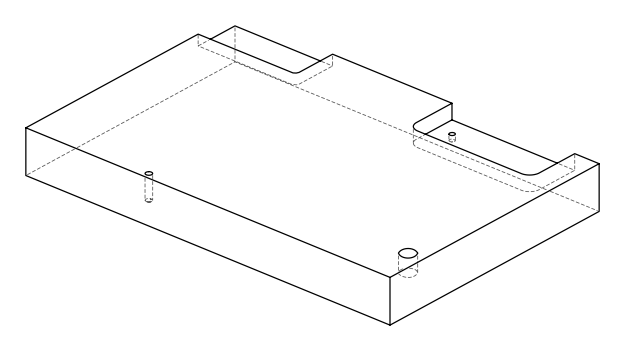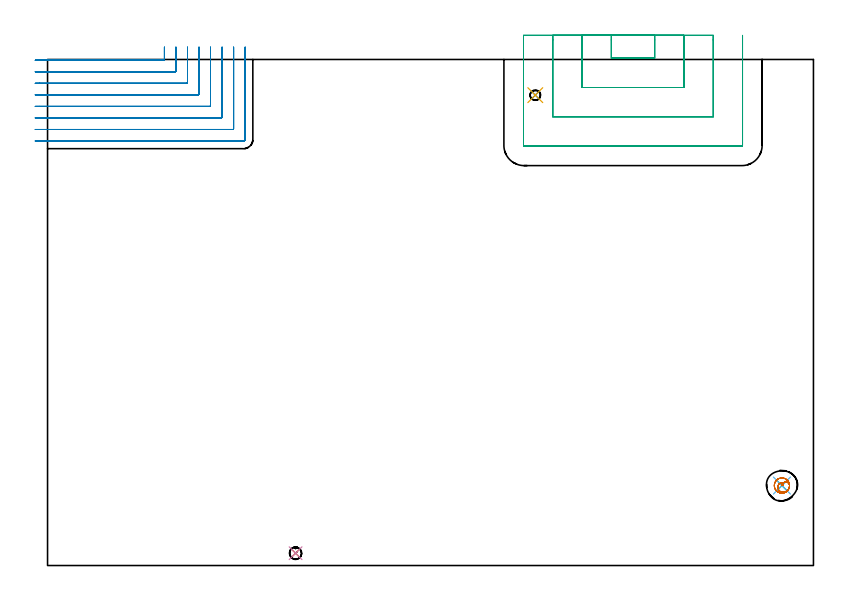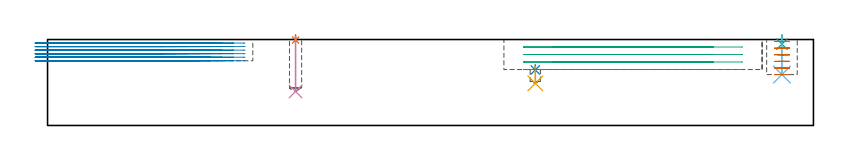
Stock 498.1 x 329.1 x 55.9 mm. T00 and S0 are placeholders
(PLAN: 9 operations, 5 tool changes, 26.8 min)
(1 SPOT_DRILL | STEP1POCKET | NXT0321_9005460120000 | 0.03 min | 0 mm3)
(2 SPOT_DRILL_1 | STEP1POCKET_1 | NXT0321_9005460120000 | 0.03 min | 2072 mm3)
(3 SPOT_DRILL_2 | STEP1POCKET_2 | NXT0321_9005460120000 | 0.05 min | 183 mm3)
(4 DRILL_BLIND_HOLE_INTO_CENTER | STEP1POCKET | UGT0301_198 | 0.14 min | 1562 mm3)
(5 DRILL_BLIND_HOLE_INTO_CENTER_1 | STEP1POCKET_1 | NXT0301_038 | 0.05 min | 302 mm3)
(6 DRILL_BLIND_HOLE_INTO_CENTER_2 | STEP1POCKET_2 | NXT0301_128 | 0.1 min | 2262 mm3)
(7 MILL_ROUGH_BLIND_HOLE_CONTOUR | STEP1POCKET_2 | NXT0201_013 | Spiral | 1.39 min | 4632 mm3)
(8 MILL_CORNER_NOTCH_RECTANGULAR | CORNER_NOTCH_RECTANGULAR | NXT0201_013 | Follow Part, ap 2.5, ae 75% | 15.19 min | 106764 mm3)
(9 MILL_SLOT | SLOT_PARTIAL_RECTANGULAR | UGT0201_109 | Follow Part, ap 6.35, ae 75% | 9.83 min | 222413 mm3)
(TOOL NXT0321_9005460120000 | NC Spot Drill, 142deg, 12mm, Carbide, Uncoated | D12 PA142 FL30 Z2)
(TOOL UGT0301_198 | Twist Drill 7.9 mm | D7.9 PA118 FL73 Z2)
(TOOL NXT0301_038 | Carbide Drill 6.7mm [860.1-0670-034A1-MM 2214] | D6.7 PA140 FL53 Z2)
(TOOL NXT0301_128 | Carbide Drill 12mm [861.1-1200-036A1-GP GC34] | D12 PA150 FL37.4 Z2)
(TOOL NXT0201_013 | ENDMILL 10mm | D10 FL30 Z4)
(TOOL UGT0201_109 | End Mill 25.4 mm | D25.4 FL25 Z2)
(OP 1 SPOT_DRILL)
G17 G21 G94 G90
T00 M6
G54
G17 G0 G90 X161.3 Y8. S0 M3
G43 Z65.9 H0
G94 G81 G98 Z55.56 F250. R58.9
G80
M5
M2
(OP 2 SPOT_DRILL_1)
G17 G21 G94 G90
T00 M6
G54
G17 G0 G90 X317.2 Y305.9 S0 M3
G43 Z65.9 H0
G94 G81 G98 Z36.112 F250. R39.4
G80
M5
M2
(OP 3 SPOT_DRILL_2)
G17 G21 G94 G90
T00 M6
G54
G17 G0 G90 X477.6 Y52. S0 M3
G43 Z65.9 H0
G94 G81 G98 Z52.9 F250. R58.9
G80
M5
M2
(OP 4 DRILL_BLIND_HOLE_INTO_CENTER)
G17 G21 G94 G90
T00 M6
G54
G17 G0 G90 X161.3 Y8. S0 M3
G43 Z65.9 H0
G94 G81 G98 Z22.1 F250. R57.9
G80
M5
M2
(OP 5 DRILL_BLIND_HOLE_INTO_CENTER_1)
G17 G21 G94 G90
T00 M6
G54
G17 G0 G90 X317.2 Y305.9 S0 M3
G43 Z65.9 H1
G94 G81 G98 Z27.4 F250. R38.4
G80
M5
M2
(OP 6 DRILL_BLIND_HOLE_INTO_CENTER_2)
G17 G21 G94 G90
T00 M6
G54
G17 G0 G90 X477.6 Y52. S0 M3
G43 Z65.9 H1
G94 G81 G98 Z33.1 F250. R57.9
G80
M5
M2
(OP 7 MILL_ROUGH_BLIND_HOLE_CONTOUR)
G17 G21 G94 G90
T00 M6
G54
G17 G0 G90 X477.6 Y52. S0 M3
G43 Z65.9 H0
Z54.6
G94 G3 X477.628 Y53.784 R0.892 F250.
X475.126 Y52.078 R2.57
X478.051 Y47.69 R3.288
X482.54 Y51.689 R4.274
X477.911 Y56.94 R4.95
X482.54 Y51.689 R-4.95
X480.226 Y54.315 R2.475
X477.6 Y52. R2.475
G0 Z50.3
G3 X477.628 Y53.784 R0.892
X475.126 Y52.078 R2.57
X478.051 Y47.69 R3.288
X482.54 Y51.689 R4.274
X477.911 Y56.94 R4.95
X482.54 Y51.689 R-4.95
X480.226 Y54.315 R2.475
X477.6 Y52. R2.475
G0 Z46.
G3 X477.628 Y53.784 R0.892
X475.126 Y52.078 R2.57
X478.051 Y47.69 R3.288
X482.54 Y51.689 R4.274
X477.911 Y56.94 R4.95
X482.54 Y51.689 R-4.95
X480.226 Y54.315 R2.475
X477.6 Y52. R2.475
G0 Z41.7
G3 X477.628 Y53.784 R0.892
X475.126 Y52.078 R2.57
X478.051 Y47.69 R3.288
X482.54 Y51.689 R4.274
X477.911 Y56.94 R4.95
X482.54 Y51.689 R-4.95
X480.226 Y54.315 R2.475
X477.6 Y52. R2.475
G0 Z37.4
G3 X477.628 Y53.784 R0.892
X475.126 Y52.078 R2.57
X478.051 Y47.69 R3.288
X482.54 Y51.689 R4.274
X477.911 Y56.94 R4.95
X482.54 Y51.689 R-4.95
X480.226 Y54.315 R2.475
X477.6 Y52. R2.475
G0 Z33.1
G3 X477.628 Y53.784 R0.892
X475.126 Y52.078 R2.57
X478.051 Y47.69 R3.288
X482.54 Y51.689 R4.274
X477.911 Y56.94 R4.95
X482.54 Y51.689 R-4.95
X480.226 Y54.315 R2.475
X477.6 Y52. R2.475
G0 Z65.9
M5
M2
(OP 8 MILL_CORNER_NOTCH_RECTANGULAR)
G17 G21 G94 G90
T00 M6
G54
G17 G0 G90 X-8. Y328.6 S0 M3
G43 Z65.9 H0
Z53.6
G94 G1 X-5. F250.
X75.505 F500.
G3 X76. Y329.095 R0.5
G1 Y334.1
Y337.1 F250.
G0 Z65.9
X-8. Y321.1
Z53.6
G1 X-5.
X83.005 F500.
G3 X83.5 Y321.595 R0.5
G1 Y334.1
Y337.1 F250.
G0 Z65.9
X-8. Y313.6
Z53.6
G1 X-5.
X90.505 F500.
G3 X91. Y314.095 R0.5
G1 Y334.1
Y337.1 F250.
G0 Z65.9
X-8. Y306.1
Z53.6
G1 X-5.
X98.004 F500.
G3 X98.5 Y306.596 R0.5
G1 Y334.1
Y337.1 F250.
G0 Z65.9
X-8. Y298.6
Z53.6
G1 X-5.
X105.504 F500.
G3 X106. Y299.096 R0.5
G1 Y334.1
Y337.1 F250.
G0 Z65.9
X-8. Y291.1
Z53.6
G1 X-5.
X113.004 F500.
G3 X113.5 Y291.596 R0.5
G1 Y334.1
Y337.1 F250.
G0 Z65.9
X-8. Y283.6
Z53.6
G1 X-5.
X120.504 F500.
G3 X121. Y284.096 R0.5
G1 Y334.1
Y337.1 F250.
G0 Z65.9
X-8. Y276.1
Z53.6
G1 X-5.
X127.5 F500.
G3 X128.5 Y277.1 R1.
G1 Y334.1
Y337.1 F250.
G0 Z65.9
X-8. Y328.6
Z51.3
G1 X-5.
X75.505 F500.
G3 X76. Y329.095 R0.5
G1 Y334.1
Y337.1 F250.
G0 Z65.9
X-8. Y321.1
Z51.3
G1 X-5.
X83.005 F500.
G3 X83.5 Y321.595 R0.5
G1 Y334.1
Y337.1 F250.
G0 Z65.9
X-8. Y313.6
Z51.3
G1 X-5.
X90.505 F500.
G3 X91. Y314.095 R0.5
G1 Y334.1
Y337.1 F250.
G0 Z65.9
X-8. Y306.1
Z51.3
G1 X-5.
X98.004 F500.
G3 X98.5 Y306.596 R0.5
G1 Y334.1
Y337.1 F250.
G0 Z65.9
X-8. Y298.6
Z51.3
G1 X-5.
X105.504 F500.
G3 X106. Y299.096 R0.5
G1 Y334.1
Y337.1 F250.
G0 Z65.9
X-8. Y291.1
Z51.3
G1 X-5.
X113.004 F500.
G3 X113.5 Y291.596 R0.5
G1 Y334.1
Y337.1 F250.
G0 Z65.9
X-8. Y283.6
Z51.3
G1 X-5.
X120.504 F500.
G3 X121. Y284.096 R0.5
G1 Y334.1
Y337.1 F250.
G0 Z65.9
X-8. Y276.1
Z51.3
G1 X-5.
X127.5 F500.
G3 X128.5 Y277.1 R1.
G1 Y334.1
Y337.1 F250.
G0 Z65.9
X-8. Y328.6
Z49.
G1 X-5.
X75.505 F500.
G3 X76. Y329.095 R0.5
G1 Y334.1
Y337.1 F250.
G0 Z65.9
X-8. Y321.1
Z49.
G1 X-5.
X83.005 F500.
G3 X83.5 Y321.595 R0.5
G1 Y334.1
Y337.1 F250.
G0 Z65.9
X-8. Y313.6
Z49.
G1 X-5.
X90.505 F500.
G3 X91. Y314.095 R0.5
G1 Y334.1
Y337.1 F250.
G0 Z65.9
X-8. Y306.1
Z49.
G1 X-5.
X98.004 F500.
G3 X98.5 Y306.596 R0.5
G1 Y334.1
Y337.1 F250.
G0 Z65.9
X-8. Y298.6
Z49.
G1 X-5.
X105.504 F500.
G3 X106. Y299.096 R0.5
G1 Y334.1
Y337.1 F250.
G0 Z65.9
X-8. Y291.1
Z49.
G1 X-5.
X113.004 F500.
G3 X113.5 Y291.596 R0.5
G1 Y334.1
Y337.1 F250.
G0 Z65.9
X-8. Y283.6
Z49.
G1 X-5.
X120.504 F500.
G3 X121. Y284.096 R0.5
G1 Y334.1
Y337.1 F250.
G0 Z65.9
X-8. Y276.1
Z49.
G1 X-5.
X127.5 F500.
G3 X128.5 Y277.1 R1.
G1 Y334.1
Y337.1 F250.
G0 Z65.9
X-8. Y328.6
Z46.7
G1 X-5.
X75.505 F500.
G3 X76. Y329.095 R0.5
G1 Y334.1
Y337.1 F250.
G0 Z65.9
X-8. Y321.1
Z46.7
G1 X-5.
X83.005 F500.
G3 X83.5 Y321.595 R0.5
G1 Y334.1
Y337.1 F250.
G0 Z65.9
X-8. Y313.6
Z46.7
G1 X-5.
X90.505 F500.
G3 X91. Y314.095 R0.5
G1 Y334.1
Y337.1 F250.
G0 Z65.9
X-8. Y306.1
Z46.7
G1 X-5.
X98.004 F500.
G3 X98.5 Y306.596 R0.5
G1 Y334.1
Y337.1 F250.
G0 Z65.9
X-8. Y298.6
Z46.7
G1 X-5.
X105.504 F500.
G3 X106. Y299.096 R0.5
G1 Y334.1
Y337.1 F250.
G0 Z65.9
X-8. Y291.1
Z46.7
G1 X-5.
X113.004 F500.
G3 X113.5 Y291.596 R0.5
G1 Y334.1
Y337.1 F250.
G0 Z65.9
X-8. Y283.6
Z46.7
G1 X-5.
X120.504 F500.
G3 X121. Y284.096 R0.5
G1 Y334.1
Y337.1 F250.
G0 Z65.9
X-8. Y276.1
Z46.7
G1 X-5.
X127.5 F500.
G3 X128.5 Y277.1 R1.
G1 Y334.1
Y337.1 F250.
G0 Z65.9
X-8. Y328.6
Z44.4
G1 X-5.
X75.505 F500.
G3 X76. Y329.095 R0.5
G1 Y334.1
Y337.1 F250.
G0 Z65.9
X-8. Y321.1
Z44.4
G1 X-5.
X83.005 F500.
G3 X83.5 Y321.595 R0.5
G1 Y334.1
Y337.1 F250.
G0 Z65.9
X-8. Y313.6
Z44.4
G1 X-5.
X90.505 F500.
G3 X91. Y314.095 R0.5
G1 Y334.1
Y337.1 F250.
G0 Z65.9
X-8. Y306.1
Z44.4
G1 X-5.
X98.004 F500.
G3 X98.5 Y306.596 R0.5
G1 Y334.1
Y337.1 F250.
G0 Z65.9
X-8. Y298.6
Z44.4
G1 X-5.
X105.504 F500.
G3 X106. Y299.096 R0.5
G1 Y334.1
Y337.1 F250.
G0 Z65.9
X-8. Y291.1
Z44.4
G1 X-5.
X113.004 F500.
G3 X113.5 Y291.596 R0.5
G1 Y334.1
Y337.1 F250.
G0 Z65.9
X-8. Y283.6
Z44.4
G1 X-5.
X120.504 F500.
G3 X121. Y284.096 R0.5
G1 Y334.1
Y337.1 F250.
G0 Z65.9
X-8. Y276.1
Z44.4
G1 X-5.
X127.5 F500.
G3 X128.5 Y277.1 R1.
G1 Y334.1
Y337.1 F250.
G0 Z65.9
X-8. Y328.6
Z42.1
G1 X-5.
X75.505 F500.
G3 X76. Y329.095 R0.5
G1 Y334.1
Y337.1 F250.
G0 Z65.9
X-8. Y321.1
Z42.1
G1 X-5.
X83.005 F500.
G3 X83.5 Y321.595 R0.5
G1 Y334.1
Y337.1 F250.
G0 Z65.9
X-8. Y313.6
Z42.1
G1 X-5.
X90.505 F500.
G3 X91. Y314.095 R0.5
G1 Y334.1
Y337.1 F250.
G0 Z65.9
X-8. Y306.1
Z42.1
G1 X-5.
X98.004 F500.
G3 X98.5 Y306.596 R0.5
G1 Y334.1
Y337.1 F250.
G0 Z65.9
X-8. Y298.6
Z42.1
G1 X-5.
X105.504 F500.
G3 X106. Y299.096 R0.5
G1 Y334.1
Y337.1 F250.
G0 Z65.9
X-8. Y291.1
Z42.1
G1 X-5.
X113.004 F500.
G3 X113.5 Y291.596 R0.5
G1 Y334.1
Y337.1 F250.
G0 Z65.9
X-8. Y283.6
Z42.1
G1 X-5.
X120.504 F500.
G3 X121. Y284.096 R0.5
G1 Y334.1
Y337.1 F250.
G0 Z65.9
X-8. Y276.1
Z42.1
G1 X-5.
X127.5 F500.
G3 X128.5 Y277.1 R1.
G1 Y334.1
Y337.1 F250.
G0 Z65.9
M5
M2
(OP 9 MILL_SLOT)
G17 G21 G94 G90
T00 M6
G54
G17 G0 G90 X366.65 Y344.8 S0 M3
G43 Z65.9 H0
Z51.025
G94 G1 Y341.8 F250.
Y329.95 F500.
X394.85
Y341.8
Y344.8 F250.
X347.6
Y341.8
Y310.9 F500.
X413.9
Y341.8
Y344.8 F250.
X328.55
Y341.8
Y291.85 F500.
X432.95
Y341.8
Y344.8 F250.
X309.5
Y341.8
Y273.2 F500.
G3 X309.9 Y272.8 R0.4
G1 X451.6
G3 X452. Y273.2 R0.4
G1 Y341.8
Y344.8 F250.
G0 X366.65 Z46.15
G1 Y341.8
Y329.95 F500.
X394.85
Y341.8
Y344.8 F250.
X347.6
Y341.8
Y310.9 F500.
X413.9
Y341.8
Y344.8 F250.
X328.55
Y341.8
Y291.85 F500.
X432.95
Y341.8
Y344.8 F250.
X309.5
Y341.8
Y273.2 F500.
G3 X309.9 Y272.8 R0.4
G1 X451.6
G3 X452. Y273.2 R0.4
G1 Y341.8
Y344.8 F250.
G0 X366.65 Z41.275
G1 Y341.8
Y329.95 F500.
X394.85
Y341.8
Y344.8 F250.
X347.6
Y341.8
Y310.9 F500.
X413.9
Y341.8
Y344.8 F250.
X328.55
Y341.8
Y291.85 F500.
X432.95
Y341.8
Y344.8 F250.
X309.5
Y341.8
Y273.2 F500.
G3 X309.9 Y272.8 R0.4
G1 X451.6
G3 X452. Y273.2 R0.4
G1 Y341.8
Y344.8 F250.
G0 X366.65 Z36.4
G1 Y341.8
Y329.95 F500.
X394.85
Y341.8
Y344.8 F250.
X347.6
Y341.8
Y310.9 F500.
X413.9
Y341.8
Y344.8 F250.
X328.55
Y341.8
Y291.85 F500.
X432.95
Y341.8
Y344.8 F250.
X309.5
Y341.8
Y273.2 F500.
G3 X309.9 Y272.8 R0.4
G1 X451.6
G3 X452. Y273.2 R0.4
G1 Y341.8
Y344.8 F250.
G0 Z65.9
M5
M2
